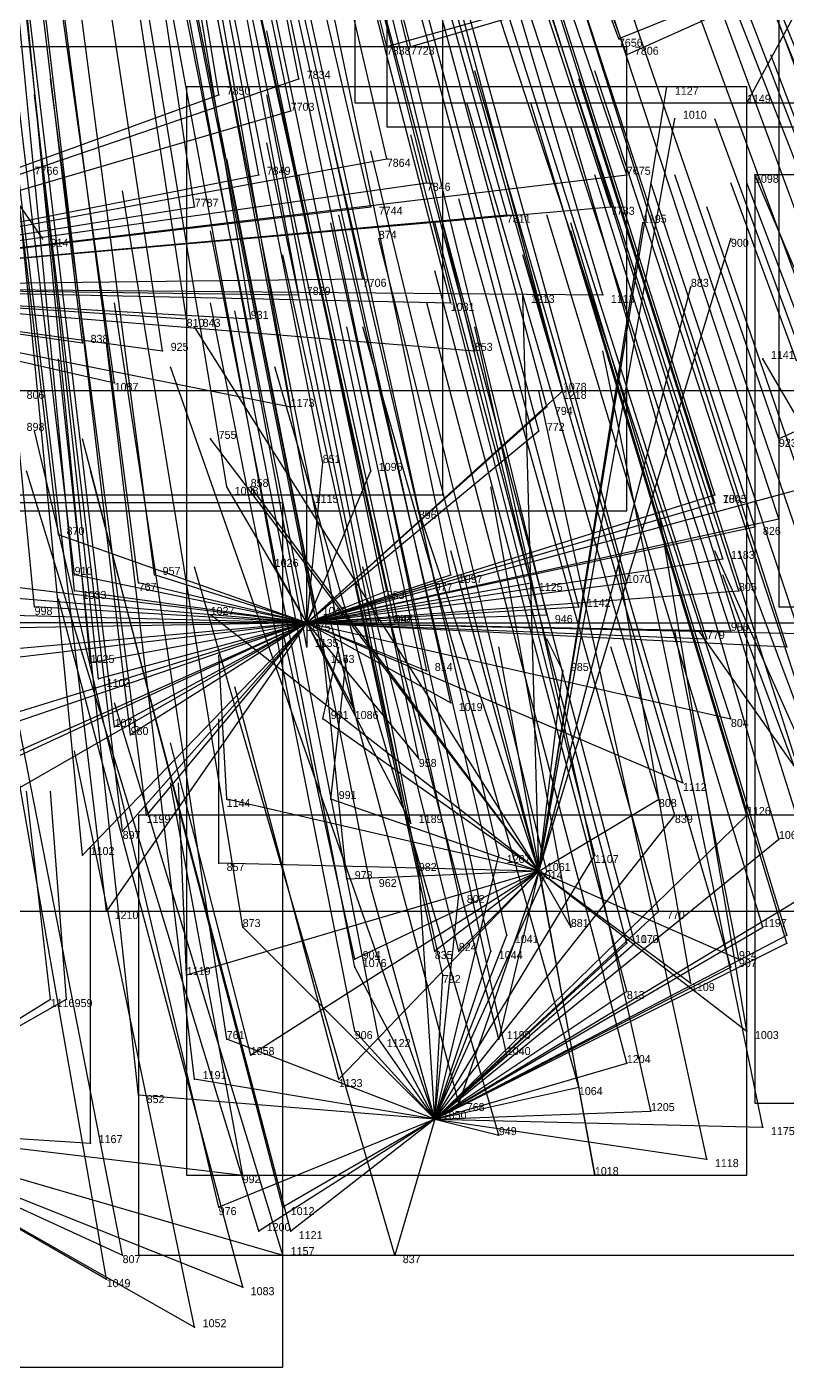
# Model space of a CAD drawing. Extents: x -0.5 to 0.59, y -0.5 to 0.59.
# Drawn here: x 0.039 to 0.134, y -0.5 to -0.3325 of the extents above; entities that cross this region are included whole.
import ezdxf

# ---------------------------------------------------------------- set-up
doc = ezdxf.new("R2010")
doc.units = 0
for name, color, linetype in [('Clients', 3, 'CONTINUOUS'), ('Facilities', 3, 'CONTINUOUS'), ('Facilities_lines', 3, 'CONTINUOUS'), ('Min_max_boxes', 1, 'CONTINUOUS'), ('Normals', 1, 'CONTINUOUS'), ('Source_points', 5, 'CONTINUOUS'), ('Text', 3, 'CONTINUOUS')]:
    doc.layers.add(name, color=color, linetype=linetype)

msp = doc.modelspace()

# ---------------------------------------------------------------- linework, layer by layer
at = {"layer": 'Clients', "color": 5}
for p in [(0.113, -0.334, -0.881), (0.084, -0.335, -0.864), (0.087, -0.335, -0.865), (0.114, -0.336, -0.886), (0.073, -0.339, -0.866), (0.119, -0.34, -1.25), (0.063, -0.341, -0.866), (0.072, -0.343, -0.875), (0.129, -0.342, -1.25), (0.12, -0.344, -1.25), (0.084, -0.349, -0.898), (0.068, -0.351, -0.894), (0.114, -0.351, -0.922), (0.13, -0.351, -1.25), (0.089, -0.352, -0.908), (0.06, -0.355, -0.9), (0.082, -0.355, -0.912), (0.112, -0.355, -0.931), (0.099, -0.356, -0.925), (0.116, -0.357, -1.25), (0.041, -0.359, -1.25), (0.083, -0.359, -1.25), (0.127, -0.359, -1.25), (0.081, -0.364, -0.932), (0.122, -0.365, -1.25), (0.073, -0.366, -0.932), (0.101, -0.366, -1.25), (0.111, -0.366, -0.958), (0.092, -0.367, -0.947), (0.059, -0.369, -0.935), (0.06, -0.37, -1.25), (0.067, -0.369, -0.937), (0.046, -0.372, -0.937), (0.056, -0.373, -0.943), (0.095, -0.373, -0.962), (0.131, -0.374, -1.25), (0.05, -0.377, -0.951), (0.106, -0.378, -0.981), (0.106, -0.378, -0.981), (0.072, -0.38, -0.966), (0.104, -0.38, -0.986), (0.103, -0.383, -0.991), (0.062, -0.384, -1.25), (0.133, -0.384, -1.016), (0.076, -0.387, -0.985), (0.082, -0.388, -0.991), (0.064, -0.39, -0.989), (0.067, -0.39, -1.25), (0.074, -0.391, -0.995), (0.125, -0.391, -1.027), (0.088, -0.393, -1.25), (0.125, -0.392, -1.028), (0.13, -0.395, -1.04), (0.133, -0.394, -1.041), (0.043, -0.396, -0.995), (0.07, -0.4, -1.014), (0.126, -0.399, -1.046), (0.045, -0.401, -1.008), (0.055, -0.401, -1.011), (0.092, -0.401, -1.029), (0.045, -0.403, -1.014), (0.053, -0.402, -1.014), (0.084, -0.403, -1.029), (0.09, -0.402, -1.03), (0.102, -0.402, -1.037), (0.114, -0.402, -1.044), (0.128, -0.403, -1.056), (0.04, -0.405, -1.018), (0.075, -0.405, -1.03), (0.108, -0.405, -1.047), (0.062, -0.406, -1.25), (0.083, -0.407, -1.038), (0.085, -0.407, -1.039), (0.104, -0.406, -1.048), (0.127, -0.408, -1.067), (0.074, -0.41, -1.041), (0.124, -0.409, -1.068), (0.134, -0.41, -1.079), (0.047, -0.412, -1.036), (0.076, -0.411, -1.046), (0.089, -0.413, -1.056), (0.106, -0.413, -1.25), (0.048, -0.414, -1.043), (0.092, -0.417, -1.069), (0.08, -0.418, -1.065), (0.05, -0.42, -1.057), (0.076, -0.419, -1.25), (0.127, -0.419, -1.095), (0.052, -0.421, -1.06), (0.088, -0.424, -1.083), (0.121, -0.427, -1.11), (0.064, -0.429, -1.25), (0.077, -0.429, -1.25), (0.118, -0.429, -1.25), (0.054, -0.431, -1.086), (0.087, -0.432, -1.101), (0.12, -0.431, -1.119), (0.129, -0.431, -1.124), (0.051, -0.433, -1.091), (0.133, -0.434, -1.134), (0.046, -0.436, -1.096), (0.063, -0.437, -1.25), (0.098, -0.436, -1.118), (0.11, -0.436, -1.125), (0.088, -0.438, -1.116), (0.104, -0.438, -1.125), (0.079, -0.439, -1.25), (0.082, -0.44, -1.119), (0.093, -0.441, -1.128), (0.049, -0.443, -1.115), (0.118, -0.443, -1.147), (0.066, -0.445, -1.124), (0.107, -0.445, -1.25), (0.131, -0.445, -1.159), (0.099, -0.446, -1.142), (0.114, -0.447, -1.153), (0.115, -0.447, -1.153), (0.134, -0.446, -1.164), (0.134, -0.447, -1.166), (0.09, -0.448, -1.25), (0.093, -0.448, -1.25), (0.097, -0.448, -1.146), (0.08, -0.449, -1.25), (0.08, -0.45, -1.141), (0.127, -0.45, -1.169), (0.128, -0.449, -1.25), (0.059, -0.451, -1.25), (0.091, -0.451, -1.151), (0.122, -0.452, -1.25), (0.114, -0.453, -1.169), (0.042, -0.454, -1.25), (0.044, -0.454, -1.25), (0.08, -0.458, -1.163), (0.129, -0.458, -1.25), (0.064, -0.459, -1.158), (0.083, -0.459, -1.167), (0.098, -0.459, -1.25), (0.067, -0.461, -1.25), (0.099, -0.461, -1.177), (0.114, -0.462, -1.188), (0.06, -0.464, -1.169), (0.078, -0.464, -1.25), (0.108, -0.465, -1.193), (0.053, -0.466, -1.173), (0.093, -0.467, -1.25), (0.117, -0.468, -1.205), (0.131, -0.47, -1.221), (0.047, -0.472, -1.25), (0.098, -0.471, -1.202), (0.124, -0.474, -1.226), (0.066, -0.476, -1.25), (0.11, -0.476, -1.25), (0.063, -0.48, -1.211), (0.071, -0.48, -1.214), (0.068, -0.483, -1.219), (0.072, -0.483, -1.222), (0.051, -0.486, -1.222), (0.071, -0.486, -1.25), (0.085, -0.486, -1.234), (0.049, -0.489, -1.229), (0.066, -0.49, -1.237), (0.06, -0.495, -1.246)]:
    msp.add_point(p, dxfattribs=at)
at = {"layer": 'Facilities', "color": 3}
for p in [(0.074, -0.407, -1.035), (0.103, -0.438, -1.25), (0.09, -0.469, -1.194)]:
    msp.add_point(p, dxfattribs=at)
at = {"layer": 'Facilities_lines', "color": 3}
for p, q in [((0.169, -0.268, -1.25), (0.129, -0.342, -1.25)), ((0.005, -0.307, -1.25), (0.041, -0.359, -1.25)), ((0.172, -0.31, -0.886), (0.084, -0.335, -0.864)), ((0.172, -0.31, -0.886), (0.087, -0.335, -0.865)), ((0.172, -0.31, -0.886), (0.113, -0.334, -0.881)), ((0.172, -0.31, -0.886), (0.114, -0.336, -0.886)), ((-0.003, -0.365, -0.912), (0.073, -0.339, -0.866)), ((0.103, -0.438, -1.25), (0.119, -0.34, -1.25)), ((-0.003, -0.365, -0.912), (0.063, -0.341, -0.866)), ((-0.003, -0.365, -0.912), (0.072, -0.343, -0.875)), ((0.103, -0.438, -1.25), (0.12, -0.344, -1.25)), ((-0.003, -0.365, -0.912), (0.084, -0.349, -0.898)), ((-0.003, -0.365, -0.912), (0.114, -0.351, -0.922)), ((-0.003, -0.365, -0.912), (0.068, -0.351, -0.894)), ((0.163, -0.429, -1.25), (0.13, -0.351, -1.25)), ((-0.003, -0.365, -0.912), (0.089, -0.352, -0.908)), ((-0.003, -0.365, -0.912), (0.082, -0.355, -0.912)), ((-0.003, -0.365, -0.912), (0.112, -0.355, -0.931)), ((-0.003, -0.365, -0.912), (0.06, -0.355, -0.9)), ((0.199, -0.354, -1.015), (0.133, -0.384, -1.016)), ((-0.003, -0.365, -0.912), (0.099, -0.356, -0.925)), ((0.103, -0.438, -1.25), (0.116, -0.357, -1.25)), ((0.103, -0.438, -1.25), (0.083, -0.359, -1.25)), ((0.103, -0.438, -1.25), (0.127, -0.359, -1.25)), ((-0.003, -0.365, -0.912), (0.081, -0.364, -0.932)), ((-0.003, -0.365, -0.912), (0.072, -0.38, -0.966)), ((-0.003, -0.365, -0.912), (0.046, -0.372, -0.937)), ((-0.003, -0.365, -0.912), (0.059, -0.369, -0.935)), ((-0.003, -0.365, -0.912), (0.095, -0.373, -0.962)), ((-0.003, -0.365, -0.912), (0.056, -0.373, -0.943)), ((-0.003, -0.365, -0.912), (0.067, -0.369, -0.937)), ((-0.003, -0.365, -0.912), (0.092, -0.367, -0.947)), ((-0.003, -0.365, -0.912), (0.05, -0.377, -0.951)), ((-0.003, -0.365, -0.912), (0.111, -0.366, -0.958)), ((-0.003, -0.365, -0.912), (0.073, -0.366, -0.932)), ((0.103, -0.438, -1.25), (0.122, -0.365, -1.25)), ((0.103, -0.438, -1.25), (0.101, -0.366, -1.25)), ((0.103, -0.438, -1.25), (0.06, -0.37, -1.25)), ((0.163, -0.429, -1.25), (0.131, -0.374, -1.25)), ((0.074, -0.407, -1.035), (0.106, -0.378, -0.981)), ((0.074, -0.407, -1.035), (0.106, -0.378, -0.981)), ((0.074, -0.407, -1.035), (0.104, -0.38, -0.986)), ((0.074, -0.407, -1.035), (0.103, -0.383, -0.991)), ((0.103, -0.438, -1.25), (0.062, -0.384, -1.25)), ((0.074, -0.407, -1.035), (0.076, -0.387, -0.985)), ((0.074, -0.407, -1.035), (0.082, -0.388, -0.991)), ((0.074, -0.407, -1.035), (0.144, -0.388, -1.035)), ((0.074, -0.407, -1.035), (0.064, -0.39, -0.989)), ((0.103, -0.438, -1.25), (0.067, -0.39, -1.25)), ((0.074, -0.407, -1.035), (0.125, -0.391, -1.027)), ((0.074, -0.407, -1.035), (0.074, -0.391, -0.995)), ((0.074, -0.407, -1.035), (0.125, -0.392, -1.028)), ((0.103, -0.438, -1.25), (0.088, -0.393, -1.25)), ((0.074, -0.407, -1.035), (0.133, -0.394, -1.041)), ((0.074, -0.407, -1.035), (0.13, -0.395, -1.04)), ((0.074, -0.407, -1.035), (0.043, -0.396, -0.995)), ((0.074, -0.407, -1.035), (0.07, -0.4, -1.014)), ((0.074, -0.407, -1.035), (0.126, -0.399, -1.046)), ((0.074, -0.407, -1.035), (0.003, -0.401, -1.003)), ((0.074, -0.407, -1.035), (0.045, -0.401, -1.008)), ((0.074, -0.407, -1.035), (0.055, -0.401, -1.011)), ((0.074, -0.407, -1.035), (0.092, -0.401, -1.029)), ((0.074, -0.407, -1.035), (0.033, -0.402, -1.008)), ((0.074, -0.407, -1.035), (0.045, -0.403, -1.014)), ((0.074, -0.407, -1.035), (0.053, -0.402, -1.014)), ((0.074, -0.407, -1.035), (0.09, -0.402, -1.03)), ((0.074, -0.407, -1.035), (0.114, -0.402, -1.044)), ((0.074, -0.407, -1.035), (0.102, -0.402, -1.037)), ((0.074, -0.407, -1.035), (0.084, -0.403, -1.029)), ((0.074, -0.407, -1.035), (0.128, -0.403, -1.056)), ((0.074, -0.407, -1.035), (0.04, -0.405, -1.018)), ((0.074, -0.407, -1.035), (0.075, -0.405, -1.03)), ((0.074, -0.407, -1.035), (0.108, -0.405, -1.047)), ((0.074, -0.407, -1.035), (-0.006, -0.407, -1.019)), ((0.074, -0.407, -1.035), (-0.003, -0.407, -1.017)), ((0.074, -0.407, -1.035), (0.007, -0.413, -1.032)), ((0.074, -0.407, -1.035), (0.007, -0.415, -1.037)), ((0.074, -0.407, -1.035), (0.013, -0.408, -1.021)), ((0.074, -0.407, -1.035), (0.019, -0.424, -1.061)), ((0.074, -0.407, -1.035), (0.02, -0.431, -1.078)), ((0.074, -0.407, -1.035), (0.027, -0.434, -1.088)), ((0.074, -0.407, -1.035), (0.033, -0.421, -1.055)), ((0.074, -0.407, -1.035), (0.034, -0.406, -1.018)), ((0.074, -0.407, -1.035), (0.035, -0.425, -1.067)), ((0.074, -0.407, -1.035), (0.046, -0.436, -1.096)), ((0.074, -0.407, -1.035), (0.047, -0.412, -1.036)), ((0.074, -0.407, -1.035), (0.048, -0.414, -1.043)), ((0.074, -0.407, -1.035), (0.049, -0.443, -1.115)), ((0.074, -0.407, -1.035), (0.05, -0.42, -1.057)), ((0.074, -0.407, -1.035), (0.051, -0.433, -1.091)), ((0.074, -0.407, -1.035), (0.052, -0.421, -1.06)), ((0.074, -0.407, -1.035), (0.054, -0.431, -1.086)), ((0.103, -0.438, -1.25), (0.062, -0.406, -1.25)), ((0.074, -0.407, -1.035), (0.104, -0.406, -1.048)), ((0.074, -0.407, -1.035), (0.089, -0.413, -1.056)), ((0.074, -0.407, -1.035), (0.085, -0.407, -1.039)), ((0.074, -0.407, -1.035), (0.088, -0.424, -1.083)), ((0.074, -0.407, -1.035), (0.092, -0.417, -1.069)), ((0.074, -0.407, -1.035), (0.134, -0.41, -1.079)), ((0.074, -0.407, -1.035), (0.124, -0.409, -1.068)), ((0.074, -0.407, -1.035), (0.169, -0.409, -1.107)), ((0.074, -0.407, -1.035), (0.127, -0.419, -1.095)), ((0.074, -0.407, -1.035), (0.154, -0.407, -1.088)), ((0.074, -0.407, -1.035), (0.127, -0.408, -1.067)), ((0.074, -0.407, -1.035), (0.08, -0.418, -1.065)), ((0.074, -0.407, -1.035), (0.083, -0.407, -1.038)), ((0.074, -0.407, -1.035), (0.121, -0.427, -1.11)), ((0.074, -0.407, -1.035), (0.074, -0.41, -1.041)), ((0.074, -0.407, -1.035), (0.076, -0.411, -1.046)), ((0.074, -0.407, -1.035), (0.087, -0.432, -1.101)), ((0.103, -0.438, -1.25), (0.106, -0.413, -1.25)), ((0.103, -0.438, -1.25), (0.076, -0.419, -1.25)), ((0.103, -0.438, -1.25), (0.064, -0.429, -1.25)), ((0.103, -0.438, -1.25), (0.077, -0.429, -1.25)), ((0.103, -0.438, -1.25), (0.118, -0.429, -1.25)), ((0.09, -0.469, -1.194), (0.12, -0.431, -1.119)), ((0.09, -0.469, -1.194), (0.129, -0.431, -1.124)), ((0.09, -0.469, -1.194), (0.133, -0.434, -1.134)), ((0.103, -0.438, -1.25), (0.063, -0.437, -1.25)), ((0.09, -0.469, -1.194), (0.11, -0.436, -1.125)), ((0.09, -0.469, -1.194), (0.098, -0.436, -1.118)), ((0.103, -0.438, -1.25), (0.059, -0.451, -1.25)), ((0.103, -0.438, -1.25), (0.067, -0.461, -1.25)), ((0.103, -0.438, -1.25), (0.078, -0.464, -1.25)), ((0.103, -0.438, -1.25), (0.079, -0.439, -1.25)), ((0.103, -0.438, -1.25), (0.08, -0.449, -1.25)), ((0.09, -0.469, -1.194), (0.088, -0.438, -1.116)), ((0.103, -0.438, -1.25), (0.09, -0.448, -1.25)), ((0.09, -0.469, -1.194), (0.104, -0.438, -1.125)), ((0.103, -0.438, -1.25), (0.093, -0.467, -1.25)), ((0.103, -0.438, -1.25), (0.093, -0.448, -1.25)), ((0.103, -0.438, -1.25), (0.098, -0.459, -1.25)), ((0.103, -0.438, -1.25), (0.107, -0.445, -1.25)), ((0.103, -0.438, -1.25), (0.128, -0.449, -1.25)), ((0.103, -0.438, -1.25), (0.129, -0.458, -1.25)), ((0.103, -0.438, -1.25), (0.11, -0.476, -1.25)), ((0.103, -0.438, -1.25), (0.122, -0.452, -1.25)), ((0.09, -0.469, -1.194), (0.082, -0.44, -1.119)), ((0.09, -0.469, -1.194), (0.138, -0.44, -1.154)), ((0.09, -0.469, -1.194), (0.093, -0.441, -1.128)), ((0.09, -0.469, -1.194), (0.118, -0.443, -1.147)), ((0.09, -0.469, -1.194), (0.066, -0.445, -1.124)), ((0.09, -0.469, -1.194), (0.131, -0.445, -1.159)), ((0.09, -0.469, -1.194), (0.134, -0.446, -1.164)), ((0.09, -0.469, -1.194), (0.099, -0.446, -1.142)), ((0.09, -0.469, -1.194), (0.115, -0.447, -1.153)), ((0.09, -0.469, -1.194), (0.114, -0.447, -1.153)), ((0.09, -0.469, -1.194), (0.134, -0.447, -1.166)), ((0.09, -0.469, -1.194), (0.097, -0.448, -1.146)), ((0.09, -0.469, -1.194), (0.08, -0.45, -1.141)), ((0.09, -0.469, -1.194), (0.127, -0.45, -1.169)), ((0.09, -0.469, -1.194), (0.091, -0.451, -1.151)), ((0.09, -0.469, -1.194), (0.114, -0.453, -1.169)), ((0.016, -0.47, -1.25), (0.044, -0.454, -1.25)), ((0.016, -0.47, -1.25), (0.042, -0.454, -1.25)), ((0.09, -0.469, -1.194), (0.08, -0.458, -1.163)), ((0.09, -0.469, -1.194), (0.064, -0.459, -1.158)), ((0.09, -0.469, -1.194), (0.083, -0.459, -1.167)), ((0.09, -0.469, -1.194), (0.099, -0.461, -1.177)), ((0.09, -0.469, -1.194), (0.114, -0.462, -1.188)), ((0.09, -0.469, -1.194), (0.06, -0.464, -1.169)), ((0.09, -0.469, -1.194), (0.108, -0.465, -1.193)), ((0.09, -0.469, -1.194), (0.053, -0.466, -1.173)), ((0.09, -0.469, -1.194), (0.117, -0.468, -1.205)), ((0.016, -0.47, -1.25), (0.049, -0.489, -1.229)), ((0.016, -0.47, -1.25), (0.066, -0.476, -1.25)), ((0.016, -0.47, -1.25), (0.06, -0.495, -1.246)), ((0.016, -0.47, -1.25), (0.051, -0.486, -1.222)), ((0.016, -0.47, -1.25), (0.066, -0.49, -1.237)), ((0.016, -0.47, -1.25), (0.071, -0.486, -1.25)), ((0.016, -0.47, -1.25), (0.047, -0.472, -1.25)), ((0.09, -0.469, -1.194), (0.063, -0.48, -1.211)), ((0.09, -0.469, -1.194), (0.068, -0.483, -1.219)), ((0.09, -0.469, -1.194), (0.071, -0.48, -1.214)), ((0.09, -0.469, -1.194), (0.072, -0.483, -1.222)), ((0.09, -0.469, -1.194), (0.085, -0.486, -1.234)), ((0.09, -0.469, -1.194), (0.098, -0.471, -1.202)), ((0.09, -0.469, -1.194), (0.124, -0.474, -1.226)), ((0.09, -0.469, -1.194), (0.131, -0.47, -1.221))]:
    msp.add_line(p, q, dxfattribs=at)
at = {"layer": 'Min_max_boxes', "color": 1}
for p, q in [((0.08, -0.171, -1.25), (0.08, -0.342, -1.25)), ((0.08, -0.171, -1.25), (0.08, -0.342, -1.25)), ((0.091, -0.391, -1.25), (0.091, -0.239, -1.25)), ((0.091, -0.391, -1.25), (0.091, -0.239, -1.25)), ((0.084, -0.259, -0.949), (0.084, -0.345, -0.949)), ((0.084, -0.259, -0.83), (0.084, -0.345, -0.83)), ((0.133, -0.317, -1.101), (0.133, -0.405, -1.101)), ((0.133, -0.317, -0.96), (0.133, -0.405, -0.96)), ((0.114, -0.335, -0.983), (-0.083, -0.335, -0.983)), ((0.114, -0.335, -0.839), (-0.083, -0.335, -0.839)), ((0.114, -0.393, -0.983), (0.114, -0.335, -0.983)), ((0.114, -0.393, -0.839), (0.114, -0.335, -0.839)), ((0.114, -0.335, -0.983), (0.114, -0.335, -0.839)), ((0.129, -0.34, -1.25), (0.059, -0.34, -1.25)), ((0.059, -0.34, -1.25), (0.059, -0.476, -1.25)), ((0.129, -0.34, -1.25), (0.059, -0.34, -1.25)), ((0.059, -0.34, -1.25), (0.059, -0.476, -1.25)), ((0.059, -0.34, -1.25), (0.059, -0.34, -1.25)), ((0.129, -0.476, -1.25), (0.129, -0.34, -1.25)), ((0.129, -0.476, -1.25), (0.129, -0.34, -1.25)), ((0.129, -0.34, -1.25), (0.129, -0.34, -1.25)), ((0.08, -0.342, -1.25), (0.258, -0.342, -1.25)), ((0.08, -0.342, -1.25), (0.258, -0.342, -1.25)), ((0.08, -0.342, -1.25), (0.08, -0.342, -1.25)), ((0.084, -0.345, -0.949), (0.231, -0.345, -0.949)), ((0.084, -0.345, -0.83), (0.231, -0.345, -0.83)), ((0.084, -0.345, -0.949), (0.084, -0.345, -0.83)), ((0.195, -0.351, -1.25), (0.13, -0.351, -1.25)), ((0.13, -0.351, -1.25), (0.13, -0.467, -1.25)), ((0.195, -0.351, -1.119), (0.13, -0.351, -1.119)), ((0.13, -0.351, -1.119), (0.13, -0.467, -1.119)), ((0.13, -0.351, -1.25), (0.13, -0.351, -1.119)), ((0.169, -0.378, -1.115), (-0.006, -0.378, -1.115)), ((0.169, -0.378, -0.981), (-0.006, -0.378, -0.981)), ((-0.043, -0.391, -1.25), (0.091, -0.391, -1.25)), ((-0.043, -0.391, -1.25), (0.091, -0.391, -1.25)), ((0.091, -0.391, -1.25), (0.091, -0.391, -1.25)), ((-0.083, -0.393, -0.983), (0.114, -0.393, -0.983)), ((-0.083, -0.393, -0.839), (0.114, -0.393, -0.839)), ((0.071, -0.392, -1.25), (-0.011, -0.392, -1.25)), ((0.071, -0.392, -1.222), (-0.011, -0.392, -1.222)), ((0.071, -0.5, -1.25), (0.071, -0.392, -1.25)), ((0.071, -0.5, -1.222), (0.071, -0.392, -1.222)), ((0.071, -0.392, -1.25), (0.071, -0.392, -1.222)), ((0.114, -0.393, -0.983), (0.114, -0.393, -0.839)), ((0.133, -0.405, -1.101), (0.248, -0.405, -1.101)), ((0.133, -0.405, -0.96), (0.248, -0.405, -0.96)), ((0.133, -0.405, -1.101), (0.133, -0.405, -0.96)), ((0.138, -0.431, -1.234), (0.053, -0.431, -1.234)), ((0.053, -0.431, -1.234), (0.053, -0.486, -1.234)), ((0.138, -0.431, -1.116), (0.053, -0.431, -1.116)), ((0.053, -0.431, -1.116), (0.053, -0.486, -1.116)), ((0.053, -0.431, -1.234), (0.053, -0.431, -1.116)), ((-0.006, -0.443, -1.115), (0.169, -0.443, -1.115)), ((-0.006, -0.443, -0.981), (0.169, -0.443, -0.981)), ((0.13, -0.467, -1.25), (0.195, -0.467, -1.25)), ((0.13, -0.467, -1.119), (0.195, -0.467, -1.119)), ((0.13, -0.467, -1.25), (0.13, -0.467, -1.119)), ((0.059, -0.476, -1.25), (0.129, -0.476, -1.25)), ((0.059, -0.476, -1.25), (0.129, -0.476, -1.25)), ((0.059, -0.476, -1.25), (0.059, -0.476, -1.25)), ((0.129, -0.476, -1.25), (0.129, -0.476, -1.25)), ((0.053, -0.486, -1.234), (0.138, -0.486, -1.234)), ((0.053, -0.486, -1.116), (0.138, -0.486, -1.116)), ((0.053, -0.486, -1.234), (0.053, -0.486, -1.116)), ((-0.011, -0.5, -1.25), (0.071, -0.5, -1.25)), ((-0.011, -0.5, -1.222), (0.071, -0.5, -1.222)), ((0.071, -0.5, -1.25), (0.071, -0.5, -1.222))]:
    msp.add_line(p, q, dxfattribs=at)
at = {"layer": 'Normals', "color": 1}
for p, q in [((0.084, -0.335, -0.864), (0.062, -0.245, -0.9)), ((0.087, -0.335, -0.865), (0.064, -0.245, -0.902)), ((0.073, -0.339, -0.866), (0.055, -0.247, -0.903)), ((0.113, -0.334, -0.881), (0.081, -0.247, -0.918)), ((0.063, -0.341, -0.866), (0.048, -0.249, -0.903)), ((0.114, -0.336, -0.886), (0.082, -0.249, -0.924)), ((0.135, -0.335, -0.904), (0.1, -0.249, -0.941)), ((0.072, -0.343, -0.875), (0.053, -0.252, -0.913)), ((0.137, -0.342, -0.92), (0.102, -0.256, -0.957)), ((0.084, -0.349, -0.898), (0.063, -0.259, -0.935)), ((0.068, -0.351, -0.894), (0.051, -0.26, -0.931)), ((0.089, -0.352, -0.908), (0.066, -0.262, -0.945)), ((0.06, -0.355, -0.9), (0.046, -0.263, -0.938)), ((0.114, -0.351, -0.922), (0.084, -0.263, -0.958)), ((0.082, -0.355, -0.912), (0.061, -0.265, -0.949)), ((0.099, -0.356, -0.925), (0.074, -0.267, -0.962)), ((0.112, -0.355, -0.931), (0.083, -0.267, -0.968)), ((0.081, -0.364, -0.932), (0.061, -0.274, -0.97)), ((0.073, -0.366, -0.932), (0.056, -0.275, -0.97)), ((0.14, -0.362, -0.969), (0.106, -0.275, -1.007)), ((0.059, -0.369, -0.935), (0.045, -0.278, -0.972)), ((0.067, -0.369, -0.937), (0.052, -0.277, -0.974)), ((0.092, -0.367, -0.947), (0.069, -0.278, -0.984)), ((0.111, -0.366, -0.958), (0.085, -0.278, -0.995)), ((0.046, -0.372, -0.937), (0.035, -0.28, -0.975)), ((0.056, -0.373, -0.943), (0.042, -0.281, -0.981)), ((0.095, -0.373, -0.962), (0.071, -0.283, -0.999)), ((0.05, -0.377, -0.951), (0.037, -0.285, -0.989)), ((0.145, -0.372, -0.999), (0.112, -0.286, -1.037)), ((0.106, -0.378, -0.981), (0.082, -0.288, -1.018)), ((0.072, -0.38, -0.966), (0.056, -0.289, -1.004)), ((0.106, -0.378, -0.981), (0.081, -0.289, -1.019)), ((0.104, -0.38, -0.986), (0.08, -0.291, -1.023)), ((0.103, -0.383, -0.991), (0.079, -0.293, -1.028)), ((0.076, -0.387, -0.985), (0.058, -0.296, -1.022)), ((0.082, -0.388, -0.991), (0.063, -0.297, -1.029)), ((0.133, -0.384, -1.016), (0.103, -0.297, -1.054)), ((0.064, -0.39, -0.989), (0.049, -0.299, -1.026)), ((0.074, -0.391, -0.995), (0.057, -0.3, -1.033)), ((0.144, -0.388, -1.035), (0.112, -0.301, -1.072)), ((0.043, -0.396, -0.995), (0.032, -0.303, -1.032)), ((0.125, -0.391, -1.027), (0.097, -0.303, -1.065)), ((0.125, -0.392, -1.028), (0.097, -0.304, -1.066)), ((0.133, -0.394, -1.041), (0.104, -0.306, -1.077)), ((0.045, -0.401, -1.008), (0.034, -0.308, -1.045)), ((0.07, -0.4, -1.014), (0.053, -0.308, -1.051)), ((0.13, -0.395, -1.04), (0.101, -0.307, -1.077)), ((0.055, -0.401, -1.011), (0.043, -0.309, -1.048)), ((0.045, -0.403, -1.014), (0.036, -0.31, -1.051)), ((0.053, -0.402, -1.014), (0.041, -0.31, -1.052)), ((0.09, -0.402, -1.03), (0.07, -0.311, -1.067)), ((0.092, -0.401, -1.029), (0.073, -0.31, -1.066)), ((0.126, -0.399, -1.046), (0.098, -0.31, -1.083)), ((0.04, -0.405, -1.018), (0.031, -0.312, -1.054)), ((0.084, -0.403, -1.029), (0.064, -0.312, -1.066)), ((0.102, -0.402, -1.037), (0.08, -0.312, -1.075)), ((0.114, -0.402, -1.044), (0.089, -0.312, -1.081)), ((0.075, -0.405, -1.03), (0.057, -0.314, -1.067)), ((0.128, -0.403, -1.056), (0.099, -0.314, -1.094)), ((0.074, -0.407, -1.035), (0.056, -0.316, -1.072)), ((0.083, -0.407, -1.038), (0.064, -0.316, -1.074)), ((0.085, -0.407, -1.039), (0.065, -0.316, -1.076)), ((0.104, -0.406, -1.048), (0.082, -0.316, -1.085)), ((0.108, -0.405, -1.047), (0.084, -0.315, -1.085)), ((0.074, -0.41, -1.041), (0.057, -0.319, -1.078)), ((0.127, -0.408, -1.067), (0.098, -0.319, -1.105)), ((0.047, -0.412, -1.036), (0.038, -0.32, -1.074)), ((0.076, -0.411, -1.046), (0.058, -0.32, -1.082)), ((0.124, -0.409, -1.068), (0.096, -0.321, -1.106)), ((0.154, -0.407, -1.088), (0.122, -0.32, -1.125)), ((0.048, -0.414, -1.043), (0.038, -0.322, -1.08)), ((0.089, -0.413, -1.056), (0.07, -0.322, -1.094)), ((0.134, -0.41, -1.079), (0.106, -0.322, -1.117)), ((0.05, -0.42, -1.057), (0.039, -0.328, -1.094)), ((0.052, -0.421, -1.06), (0.041, -0.328, -1.097)), ((0.08, -0.418, -1.065), (0.062, -0.327, -1.102)), ((0.092, -0.417, -1.069), (0.072, -0.327, -1.106)), ((0.127, -0.419, -1.095), (0.098, -0.331, -1.133)), ((0.088, -0.424, -1.083), (0.069, -0.333, -1.12)), ((0.165, -0.419, -1.125), (0.133, -0.332, -1.163)), ((0.165, -0.423, -1.136), (0.132, -0.336, -1.173)), ((0.121, -0.427, -1.11), (0.095, -0.338, -1.147)), ((0.139, -0.426, -1.119), (0.11, -0.338, -1.157)), ((0.054, -0.431, -1.086), (0.042, -0.339, -1.123)), ((0.136, -0.427, -1.121), (0.108, -0.339, -1.159)), ((0.119, -0.34, -1.25), (0.119, -0.34, -1.15)), ((0.051, -0.433, -1.091), (0.04, -0.341, -1.127)), ((0.087, -0.432, -1.101), (0.069, -0.341, -1.139)), ((0.046, -0.436, -1.096), (0.037, -0.343, -1.132)), ((0.12, -0.431, -1.119), (0.094, -0.342, -1.157)), ((0.129, -0.431, -1.124), (0.102, -0.342, -1.161)), ((0.129, -0.342, -1.25), (0.129, -0.342, -1.15)), ((0.133, -0.434, -1.134), (0.107, -0.345, -1.172)), ((0.12, -0.344, -1.25), (0.12, -0.344, -1.15)), ((0.157, -0.431, -1.146), (0.125, -0.344, -1.184)), ((0.098, -0.436, -1.118), (0.077, -0.346, -1.155)), ((0.11, -0.436, -1.125), (0.087, -0.346, -1.162)), ((0.088, -0.438, -1.116), (0.069, -0.347, -1.154)), ((0.104, -0.438, -1.125), (0.082, -0.348, -1.162)), ((0.082, -0.44, -1.119), (0.064, -0.349, -1.156)), ((0.049, -0.443, -1.115), (0.038, -0.351, -1.151)), ((0.093, -0.441, -1.128), (0.073, -0.351, -1.165)), ((0.138, -0.44, -1.154), (0.11, -0.351, -1.19)), ((0.15, -0.439, -1.161), (0.12, -0.351, -1.197)), ((0.13, -0.351, -1.25), (0.13, -0.351, -1.15)), ((0.066, -0.445, -1.124), (0.051, -0.353, -1.161)), ((0.146, -0.44, -1.159), (0.117, -0.352, -1.196)), ((0.159, -0.439, -1.167), (0.127, -0.352, -1.204)), ((0.162, -0.439, -1.17), (0.129, -0.352, -1.207)), ((0.118, -0.443, -1.147), (0.093, -0.354, -1.184)), ((0.154, -0.442, -1.171), (0.124, -0.355, -1.208)), ((0.099, -0.446, -1.142), (0.078, -0.356, -1.18)), ((0.131, -0.445, -1.159), (0.104, -0.356, -1.196)), ((0.08, -0.45, -1.141), (0.062, -0.358, -1.179)), ((0.097, -0.448, -1.146), (0.077, -0.357, -1.183)), ((0.114, -0.447, -1.153), (0.09, -0.357, -1.19)), ((0.115, -0.447, -1.153), (0.091, -0.357, -1.189)), ((0.134, -0.446, -1.164), (0.107, -0.357, -1.201)), ((0.134, -0.447, -1.166), (0.107, -0.358, -1.203)), ((0.116, -0.357, -1.25), (0.116, -0.357, -1.15)), ((0.041, -0.359, -1.25), (0.041, -0.359, -1.15)), ((0.083, -0.359, -1.25), (0.083, -0.359, -1.15)), ((0.127, -0.359, -1.25), (0.127, -0.359, -1.15)), ((0.091, -0.451, -1.151), (0.071, -0.361, -1.188)), ((0.127, -0.45, -1.169), (0.101, -0.361, -1.206)), ((0.114, -0.453, -1.169), (0.09, -0.363, -1.205)), ((0.122, -0.365, -1.25), (0.122, -0.365, -1.15)), ((0.101, -0.366, -1.25), (0.101, -0.366, -1.15)), ((0.064, -0.459, -1.158), (0.05, -0.367, -1.195)), ((0.08, -0.458, -1.163), (0.062, -0.367, -1.2)), ((0.083, -0.459, -1.167), (0.065, -0.368, -1.204)), ((0.114, -0.462, -1.188), (0.089, -0.367, -1.211)), ((0.06, -0.37, -1.25), (0.06, -0.37, -1.15)), ((0.099, -0.461, -1.177), (0.079, -0.37, -1.214)), ((0.108, -0.465, -1.193), (0.081, -0.37, -1.207)), ((0.117, -0.468, -1.205), (0.095, -0.37, -1.213)), ((0.06, -0.464, -1.169), (0.049, -0.372, -1.206)), ((0.131, -0.47, -1.221), (0.111, -0.373, -1.218)), ((0.053, -0.466, -1.173), (0.043, -0.374, -1.211)), ((0.09, -0.469, -1.194), (0.057, -0.375, -1.202)), ((0.098, -0.471, -1.202), (0.07, -0.375, -1.21)), ((0.131, -0.374, -1.25), (0.131, -0.374, -1.15)), ((0.124, -0.474, -1.226), (0.103, -0.378, -1.208)), ((0.063, -0.48, -1.211), (0.04, -0.383, -1.212)), ((0.071, -0.48, -1.214), (0.046, -0.384, -1.201)), ((0.062, -0.384, -1.25), (0.062, -0.384, -1.15)), ((0.068, -0.483, -1.219), (0.039, -0.388, -1.204)), ((0.072, -0.483, -1.222), (0.047, -0.388, -1.203)), ((0.051, -0.486, -1.222), (0.032, -0.389, -1.206)), ((0.067, -0.39, -1.25), (0.067, -0.39, -1.15)), ((0.107, -0.445, -1.25), (0.097, -0.39, -1.167)), ((0.088, -0.393, -1.25), (0.088, -0.393, -1.15)), ((0.129, -0.458, -1.25), (0.118, -0.393, -1.174)), ((0.049, -0.489, -1.229), (0.033, -0.398, -1.191)), ((0.103, -0.438, -1.25), (0.092, -0.398, -1.159)), ((0.145, -0.443, -1.25), (0.125, -0.398, -1.163)), ((0.147, -0.449, -1.25), (0.128, -0.398, -1.166)), ((0.085, -0.486, -1.234), (0.06, -0.4, -1.191)), ((0.093, -0.448, -1.25), (0.081, -0.4, -1.163)), ((0.122, -0.452, -1.25), (0.113, -0.4, -1.165)), ((0.145, -0.452, -1.25), (0.126, -0.401, -1.166)), ((0.09, -0.448, -1.25), (0.08, -0.402, -1.162)), ((0.066, -0.49, -1.237), (0.043, -0.404, -1.192)), ((0.098, -0.459, -1.25), (0.084, -0.405, -1.167)), ((0.062, -0.406, -1.25), (0.062, -0.406, -1.15)), ((0.093, -0.467, -1.25), (0.077, -0.407, -1.172)), ((0.08, -0.449, -1.25), (0.071, -0.408, -1.159)), ((0.128, -0.449, -1.25), (0.12, -0.408, -1.159)), ((0.135, -0.425, -1.25), (0.123, -0.408, -1.152)), ((0.076, -0.419, -1.25), (0.078, -0.41, -1.15)), ((0.079, -0.439, -1.25), (0.076, -0.41, -1.154)), ((0.11, -0.476, -1.25), (0.098, -0.41, -1.175)), ((0.106, -0.413, -1.25), (0.104, -0.409, -1.15)), ((0.118, -0.429, -1.25), (0.112, -0.41, -1.152)), ((0.064, -0.429, -1.25), (0.063, -0.411, -1.152)), ((0.077, -0.429, -1.25), (0.079, -0.411, -1.152)), ((0.078, -0.464, -1.25), (0.065, -0.415, -1.164)), ((0.071, -0.486, -1.25), (0.05, -0.417, -1.181)), ((0.063, -0.437, -1.25), (0.063, -0.419, -1.152)), ((0.067, -0.461, -1.25), (0.057, -0.422, -1.158)), ((0.06, -0.495, -1.246), (0.045, -0.423, -1.178)), ((0.066, -0.476, -1.25), (0.057, -0.427, -1.163)), ((0.059, -0.451, -1.25), (0.058, -0.427, -1.153)), ((0.042, -0.454, -1.25), (0.039, -0.428, -1.153)), ((0.044, -0.454, -1.25), (0.042, -0.428, -1.153)), ((0.047, -0.472, -1.25), (0.047, -0.435, -1.157))]:
    msp.add_line(p, q, dxfattribs=at)
at = {"layer": 'Source_points', "color": 5}
for p in [(0.113, -0.334, -0.881), (0.084, -0.335, -0.864), (0.087, -0.335, -0.865), (0.114, -0.336, -0.886), (0.073, -0.339, -0.866), (0.119, -0.34, -1.25), (0.063, -0.341, -0.866), (0.072, -0.343, -0.875), (0.129, -0.342, -1.25), (0.12, -0.344, -1.25), (0.084, -0.349, -0.898), (0.068, -0.351, -0.894), (0.114, -0.351, -0.922), (0.13, -0.351, -1.25), (0.089, -0.352, -0.908), (0.06, -0.355, -0.9), (0.082, -0.355, -0.912), (0.112, -0.355, -0.931), (0.099, -0.356, -0.925), (0.116, -0.357, -1.25), (0.041, -0.359, -1.25), (0.083, -0.359, -1.25), (0.127, -0.359, -1.25), (0.081, -0.364, -0.932), (0.122, -0.365, -1.25), (0.073, -0.366, -0.932), (0.101, -0.366, -1.25), (0.111, -0.366, -0.958), (0.092, -0.367, -0.947), (0.059, -0.369, -0.935), (0.06, -0.37, -1.25), (0.067, -0.369, -0.937), (0.046, -0.372, -0.937), (0.056, -0.373, -0.943), (0.095, -0.373, -0.962), (0.131, -0.374, -1.25), (0.05, -0.377, -0.951), (0.106, -0.378, -0.981), (0.106, -0.378, -0.981), (0.072, -0.38, -0.966), (0.104, -0.38, -0.986), (0.103, -0.383, -0.991), (0.062, -0.384, -1.25), (0.133, -0.384, -1.016), (0.076, -0.387, -0.985), (0.082, -0.388, -0.991), (0.064, -0.39, -0.989), (0.067, -0.39, -1.25), (0.074, -0.391, -0.995), (0.125, -0.391, -1.027), (0.088, -0.393, -1.25), (0.125, -0.392, -1.028), (0.13, -0.395, -1.04), (0.133, -0.394, -1.041), (0.043, -0.396, -0.995), (0.07, -0.4, -1.014), (0.126, -0.399, -1.046), (0.045, -0.401, -1.008), (0.055, -0.401, -1.011), (0.092, -0.401, -1.029), (0.045, -0.403, -1.014), (0.053, -0.402, -1.014), (0.084, -0.403, -1.029), (0.09, -0.402, -1.03), (0.102, -0.402, -1.037), (0.114, -0.402, -1.044), (0.128, -0.403, -1.056), (0.04, -0.405, -1.018), (0.075, -0.405, -1.03), (0.108, -0.405, -1.047), (0.062, -0.406, -1.25), (0.074, -0.407, -1.035), (0.083, -0.407, -1.038), (0.085, -0.407, -1.039), (0.104, -0.406, -1.048), (0.127, -0.408, -1.067), (0.074, -0.41, -1.041), (0.124, -0.409, -1.068), (0.134, -0.41, -1.079), (0.047, -0.412, -1.036), (0.076, -0.411, -1.046), (0.089, -0.413, -1.056), (0.106, -0.413, -1.25), (0.048, -0.414, -1.043), (0.092, -0.417, -1.069), (0.08, -0.418, -1.065), (0.05, -0.42, -1.057), (0.076, -0.419, -1.25), (0.127, -0.419, -1.095), (0.052, -0.421, -1.06), (0.088, -0.424, -1.083), (0.121, -0.427, -1.11), (0.064, -0.429, -1.25), (0.077, -0.429, -1.25), (0.118, -0.429, -1.25), (0.054, -0.431, -1.086), (0.087, -0.432, -1.101), (0.12, -0.431, -1.119), (0.129, -0.431, -1.124), (0.051, -0.433, -1.091), (0.133, -0.434, -1.134), (0.046, -0.436, -1.096), (0.063, -0.437, -1.25), (0.098, -0.436, -1.118), (0.11, -0.436, -1.125), (0.088, -0.438, -1.116), (0.103, -0.438, -1.25), (0.104, -0.438, -1.125), (0.079, -0.439, -1.25), (0.082, -0.44, -1.119), (0.093, -0.441, -1.128), (0.049, -0.443, -1.115), (0.118, -0.443, -1.147), (0.066, -0.445, -1.124), (0.107, -0.445, -1.25), (0.131, -0.445, -1.159), (0.099, -0.446, -1.142), (0.114, -0.447, -1.153), (0.115, -0.447, -1.153), (0.134, -0.446, -1.164), (0.134, -0.447, -1.166), (0.09, -0.448, -1.25), (0.093, -0.448, -1.25), (0.097, -0.448, -1.146), (0.08, -0.449, -1.25), (0.08, -0.45, -1.141), (0.127, -0.45, -1.169), (0.128, -0.449, -1.25), (0.059, -0.451, -1.25), (0.091, -0.451, -1.151), (0.122, -0.452, -1.25), (0.114, -0.453, -1.169), (0.042, -0.454, -1.25), (0.044, -0.454, -1.25), (0.08, -0.458, -1.163), (0.129, -0.458, -1.25), (0.064, -0.459, -1.158), (0.083, -0.459, -1.167), (0.098, -0.459, -1.25), (0.067, -0.461, -1.25), (0.099, -0.461, -1.177), (0.114, -0.462, -1.188), (0.06, -0.464, -1.169), (0.078, -0.464, -1.25), (0.108, -0.465, -1.193), (0.053, -0.466, -1.173), (0.093, -0.467, -1.25), (0.117, -0.468, -1.205), (0.09, -0.469, -1.194), (0.131, -0.47, -1.221), (0.047, -0.472, -1.25), (0.098, -0.471, -1.202), (0.124, -0.474, -1.226), (0.066, -0.476, -1.25), (0.11, -0.476, -1.25), (0.063, -0.48, -1.211), (0.071, -0.48, -1.214), (0.068, -0.483, -1.219), (0.072, -0.483, -1.222), (0.051, -0.486, -1.222), (0.071, -0.486, -1.25), (0.085, -0.486, -1.234), (0.049, -0.489, -1.229), (0.066, -0.49, -1.237), (0.06, -0.495, -1.246)]:
    msp.add_point(p, dxfattribs=at)

# ---------------------------------------------------------------- texts
at = {"layer": 'Text', "color": 3}
for s, p in [('7838', (0.084, -0.336, -0.864)), ('7723', (0.087, -0.336, -0.865)), ('7656', (0.113, -0.335, -0.881)), ('7806', (0.115, -0.336, -0.886)), ('7834', (0.074, -0.339, -0.866)), ('7850', (0.064, -0.341, -0.866)), ('1127', (0.12, -0.341, -1.25)), ('1149', (0.129, -0.342, -1.25)), ('7703', (0.072, -0.343, -0.875)), ('1010', (0.121, -0.344, -1.25)), ('7766', (0.04, -0.351, -0.883)), ('7849', (0.069, -0.351, -0.894)), ('7864', (0.084, -0.35, -0.898)), ('7675', (0.114, -0.351, -0.922)), ('1098', (0.13, -0.352, -1.25)), ('7846', (0.089, -0.353, -0.908)), ('7787', (0.06, -0.355, -0.9)), ('7744', (0.083, -0.356, -0.912)), ('7783', (0.112, -0.356, -0.931)), ('7811', (0.099, -0.357, -0.925)), ('1195', (0.116, -0.357, -1.25)), ('874', (0.083, -0.359, -1.25)), ('914', (0.042, -0.36, -1.25)), ('900', (0.127, -0.36, -1.25)), ('7829', (0.074, -0.366, -0.932)), ('7706', (0.081, -0.365, -0.932)), ('883', (0.122, -0.365, -1.25)), ('1213', (0.102, -0.367, -1.25)), ('1113', (0.112, -0.367, -0.958)), ('931', (0.067, -0.369, -0.937)), ('1031', (0.092, -0.368, -0.947)), ('810', (0.059, -0.37, -0.935)), ('843', (0.061, -0.37, -1.25)), ('838', (0.047, -0.372, -0.937)), ('925', (0.057, -0.373, -0.943)), ('853', (0.095, -0.373, -0.962)), ('1141', (0.132, -0.374, -1.25)), ('806', (0.039, -0.379, -0.95)), ('1087', (0.05, -0.378, -0.951)), ('1078', (0.106, -0.378, -0.981)), ('1218', (0.106, -0.379, -0.981)), ('1173', (0.072, -0.38, -0.966)), ('794', (0.105, -0.381, -0.986)), ('898', (0.039, -0.383, -0.962)), ('755', (0.063, -0.384, -1.25)), ('772', (0.104, -0.383, -0.991)), ('923', (0.133, -0.385, -1.016)), ('851', (0.076, -0.387, -0.985)), ('1096', (0.083, -0.388, -0.991)), ('1008', (0.065, -0.391, -0.989)), ('858', (0.067, -0.39, -1.25)), ('1115', (0.075, -0.392, -0.995)), ('784', (0.126, -0.392, -1.028)), ('1005', (0.126, -0.392, -1.027)), ('896', (0.088, -0.394, -1.25)), ('870', (0.044, -0.396, -0.995)), ('826', (0.131, -0.396, -1.04)), ('1183', (0.127, -0.399, -1.046)), ('910', (0.045, -0.401, -1.008)), ('957', (0.056, -0.401, -1.011)), ('1026', (0.07, -0.4, -1.014)), ('1097', (0.093, -0.402, -1.029)), ('1070', (0.114, -0.402, -1.044)), ('1033', (0.046, -0.404, -1.014)), ('767', (0.053, -0.403, -1.014)), ('953', (0.084, -0.404, -1.029)), ('977', (0.09, -0.403, -1.03)), ('1125', (0.103, -0.403, -1.037)), ('805', (0.128, -0.403, -1.056)), ('998', (0.04, -0.406, -1.018)), ('1027', (0.062, -0.406, -1.25)), ('1042', (0.076, -0.406, -1.03)), ('1142', (0.109, -0.405, -1.047)), ('1075', (0.074, -0.408, -1.035)), ('1110', (0.084, -0.407, -1.038)), ('948', (0.085, -0.407, -1.039)), ('946', (0.105, -0.407, -1.048)), ('986', (0.127, -0.408, -1.067)), ('779', (0.124, -0.409, -1.068)), ('1135', (0.075, -0.41, -1.041)), ('1025', (0.047, -0.412, -1.036)), ('1163', (0.077, -0.412, -1.046)), ('814', (0.09, -0.413, -1.056)), ('985', (0.107, -0.413, -1.25)), ('1103', (0.049, -0.415, -1.043)), ('1019', (0.093, -0.418, -1.069)), ('901', (0.077, -0.419, -1.25)), ('1086', (0.08, -0.419, -1.065)), ('1071', (0.05, -0.42, -1.057)), ('980', (0.052, -0.421, -1.06)), ('804', (0.127, -0.42, -1.095)), ('958', (0.088, -0.425, -1.083)), ('1112', (0.121, -0.428, -1.11)), ('991', (0.078, -0.429, -1.25)), ('1144', (0.064, -0.43, -1.25)), ('808', (0.118, -0.43, -1.25)), ('1126', (0.129, -0.431, -1.124)), ('1199', (0.054, -0.432, -1.086)), ('1189', (0.088, -0.432, -1.101)), ('839', (0.12, -0.432, -1.119)), ('897', (0.051, -0.434, -1.091)), ('1066', (0.133, -0.434, -1.134)), ('1102', (0.047, -0.436, -1.096)), ('857', (0.064, -0.438, -1.25)), ('982', (0.088, -0.438, -1.116)), ('1207', (0.099, -0.437, -1.118)), ('1061', (0.104, -0.438, -1.125)), ('1107', (0.11, -0.437, -1.125)), ('973', (0.08, -0.439, -1.25)), ('1014', (0.103, -0.439, -1.25)), ('962', (0.083, -0.44, -1.119)), ('802', (0.094, -0.442, -1.128)), ('1210', (0.05, -0.444, -1.115)), ('770', (0.119, -0.444, -1.147)), ('873', (0.066, -0.445, -1.124)), ('881', (0.107, -0.445, -1.25)), ('1197', (0.131, -0.445, -1.159)), ('824', (0.093, -0.448, -1.25)), ('1041', (0.1, -0.447, -1.142)), ('1073', (0.115, -0.447, -1.153)), ('1170', (0.115, -0.447, -1.153)), ('904', (0.081, -0.449, -1.25)), ('835', (0.09, -0.449, -1.25)), ('1044', (0.098, -0.449, -1.146)), ('924', (0.128, -0.449, -1.25)), ('1119', (0.059, -0.451, -1.25)), ('1076', (0.081, -0.45, -1.141)), ('907', (0.128, -0.45, -1.169)), ('792', (0.091, -0.452, -1.151)), ('1109', (0.122, -0.453, -1.25)), ('813', (0.114, -0.454, -1.169)), ('1116', (0.042, -0.455, -1.25)), ('959', (0.045, -0.455, -1.25)), ('761', (0.064, -0.459, -1.158)), ('906', (0.08, -0.459, -1.163)), ('1190', (0.099, -0.459, -1.25)), ('1003', (0.13, -0.459, -1.25)), ('1058', (0.067, -0.461, -1.25)), ('1122', (0.084, -0.46, -1.167)), ('1040', (0.099, -0.461, -1.177)), ('1204', (0.114, -0.462, -1.188)), ('1191', (0.061, -0.464, -1.169)), ('1133', (0.078, -0.465, -1.25)), ('1064', (0.108, -0.466, -1.193)), ('852', (0.054, -0.467, -1.173)), ('768', (0.094, -0.468, -1.25)), ('1205', (0.117, -0.468, -1.205)), ('1050', (0.091, -0.469, -1.194)), ('949', (0.098, -0.471, -1.202)), ('1175', (0.132, -0.471, -1.221)), ('1167', (0.048, -0.472, -1.25)), ('1118', (0.125, -0.475, -1.226)), ('1018', (0.11, -0.476, -1.25)), ('992', (0.066, -0.477, -1.25)), ('976', (0.063, -0.481, -1.211)), ('1012', (0.072, -0.481, -1.214)), ('1200', (0.069, -0.483, -1.219)), ('1121', (0.073, -0.484, -1.222)), ('1157', (0.072, -0.486, -1.25)), ('807', (0.051, -0.487, -1.222)), ('837', (0.086, -0.487, -1.234)), ('1049', (0.049, -0.49, -1.229)), ('1083', (0.067, -0.491, -1.237)), ('1052', (0.061, -0.495, -1.246))]:
    msp.add_text(s, height=0.001, dxfattribs=at).set_placement(p)

doc.saveas('drawing.dxf')
